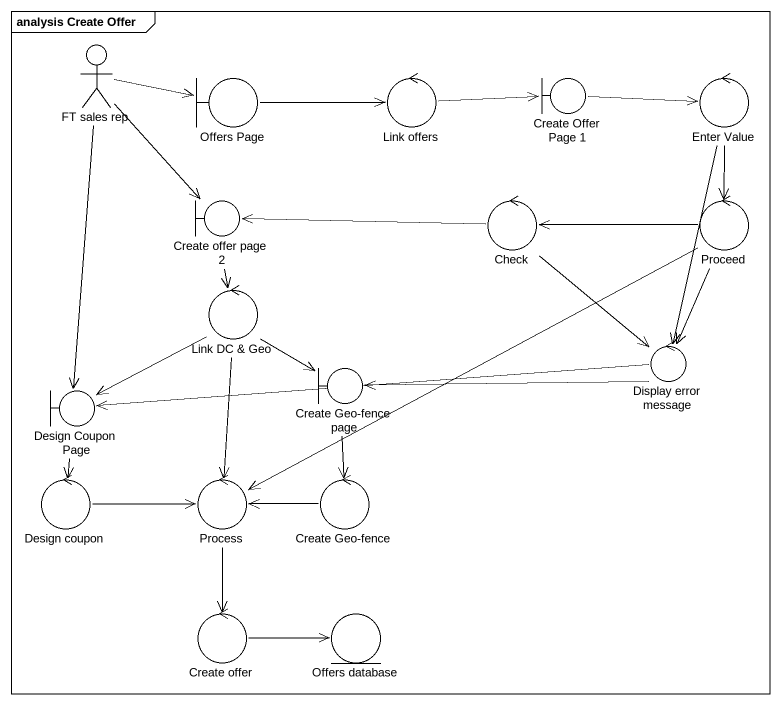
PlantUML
@startuml
mainframe analysis Create Offer
actor "FT sales rep" as FT_sales_rep
boundary "Offers Page" as Offers_Page
control "Link offers" as Link_offers
boundary "Create Offer Page 1" as Create_Offer_Page_1
control "Enter Value" as Enter_Value
boundary "Create offer page 2" as Create_offer_page_2
control Check
control Proceed
control "Link DC & Geo" as Link_DC_Geo
boundary "Create Geo-fence page" as Create_Geo_fence_page
control "Display error message" as Display_error_message
boundary "Design Coupon Page" as Design_Coupon_Page
control "Design coupon" as Design_coupon
control "Process" as Process_
control "Create Geo-fence" as Create_Geo_fence
control "Create offer" as Create_offer
entity "Offers database" as Offers_database
FT_sales_rep -right-> Offers_Page
FT_sales_rep --> Create_offer_page_2
FT_sales_rep --> Design_Coupon_Page
Offers_Page -right-> Link_offers
Link_offers -right-> Create_Offer_Page_1
Create_Offer_Page_1 -right-> Enter_Value
Enter_Value --> Proceed
Enter_Value --> Display_error_message
Create_offer_page_2 --> Link_DC_Geo
Check -left-> Create_offer_page_2
Check --> Display_error_message
Proceed -left-> Check
Proceed --> Display_error_message
Proceed -left-> Process_
Link_DC_Geo --> Create_Geo_fence_page
Link_DC_Geo --> Design_Coupon_Page
Link_DC_Geo --> Process_
Create_Geo_fence_page --> Create_Geo_fence
Display_error_message -left-> Create_Geo_fence_page
Display_error_message -left-> Design_Coupon_Page
Design_Coupon_Page --> Design_coupon
Design_coupon -right-> Process_
Process_ --> Create_offer
Create_Geo_fence -left-> Process_
Create_offer -right-> Offers_database
@enduml
